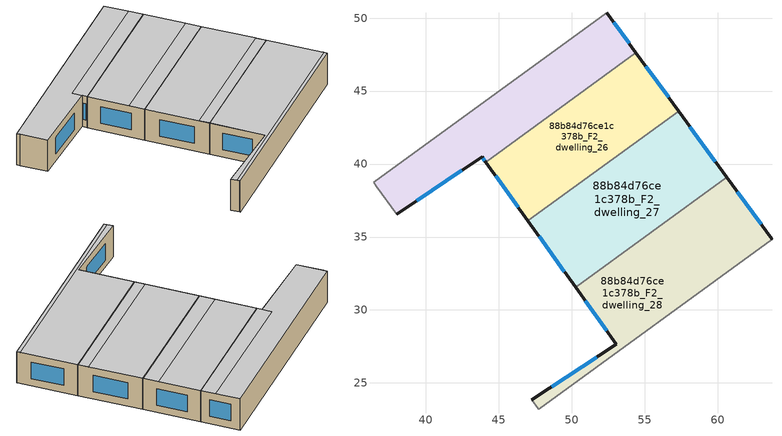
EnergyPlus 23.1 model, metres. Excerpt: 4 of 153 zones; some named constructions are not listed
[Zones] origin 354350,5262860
88b84d76ce1c378b_F2_dwelling_25
 floor to 88b84d76ce1c378b_F1_dwelling_25 (EU_floor_Construction): 52.39,50.38 54.39,47.63 44.1,40.13 43.84,40.5 38,36.55 36.41,38.74 z6
 wall outside (EU_wall_Construction): 54.39,47.63 52.39,50.38 / 38,36.55 43.84,40.5 44.1,40.13 z6:9
 wall to 88b84d76ce1c378b_F2_dwelling_24 (EU_wall_Construction): 52.39,50.38 36.41,38.74 z6:9
 wall to 88b84d76ce1c378b_F2_dwelling_26 (EU_wall_Construction): 44.1,40.13 54.39,47.63 z6:9
 wall to 88b84d76ce1c378b_F2_dwelling_9 (EU_wall_Construction): 36.58,38.49 38,36.55 z6:9
 wall to 88b84d76ce1c378b_F2_dwelling_8 (EU_wall_Construction): 36.41,38.74 36.58,38.49 z6:9
 window (EU_Window_Construction): 53.92,48.27 52.86,49.73 / 43.9,40.41 44.04,40.22 / 39.37,37.48 42.47,39.57 z6.7:8.3
 ceiling to 88b84d76ce1c378b_F3_dwelling_25 (EU_floor_Construction): 54.39,47.63 53.64,48.65 43.36,41.17 44.1,40.14 z9
 ceiling to 88b84d76ce1c378b_F3_dwelling_24 (EU_floor_Construction): 43.84,40.5 43.36,41.17 53.64,48.65 52.39,50.38 36.41,38.74 38,36.55 z9
88b84d76ce1c378b_F2_dwelling_26
 floor to 88b84d76ce1c378b_F1_dwelling_26 (EU_floor_Construction): 54.39,47.63 57.31,43.62 46.99,36.11 44.1,40.13 z6
 wall outside (EU_wall_Construction): 44.1,40.13 46.99,36.11 / 57.31,43.62 54.39,47.63 z6:9
 wall to 88b84d76ce1c378b_F2_dwelling_27 (EU_wall_Construction): 46.99,36.11 57.31,43.62 z6:9
 window (EU_Window_Construction): 44.78,39.19 46.31,37.05 / 56.62,44.56 55.07,46.69 z6.7:8.3
 ceiling to 88b84d76ce1c378b_F3_dwelling_26 (EU_floor_Construction): 57.31,43.62 56.53,44.69 46.22,37.18 46.99,36.11 z9
 ceiling to 88b84d76ce1c378b_F3_dwelling_25 (EU_floor_Construction): 56.53,44.69 54.39,47.63 44.1,40.14 46.22,37.18 z9
88b84d76ce1c378b_F2_dwelling_27
 floor to 88b84d76ce1c378b_F1_dwelling_27 (EU_floor_Construction): 57.31,43.62 60.6,39.1 50.25,31.56 46.99,36.11 z6
 wall outside (EU_wall_Construction): 60.6,39.1 57.31,43.62 / 46.99,36.11 50.25,31.56 z6:9
 wall to 88b84d76ce1c378b_F2_dwelling_28 (EU_wall_Construction): 50.25,31.56 60.6,39.1 z6:9
 window (EU_Window_Construction): 59.83,40.16 58.08,42.56 / 47.76,35.04 49.49,32.63 z6.7:8.3
 ceiling to 88b84d76ce1c378b_F3_dwelling_27 (EU_floor_Construction): 60.6,39.1 60.08,39.82 49.73,32.28 50.25,31.56 z9
 ceiling to 88b84d76ce1c378b_F3_dwelling_26 (EU_floor_Construction): 60.08,39.82 60.05,39.86 57.31,43.62 46.99,36.11 49.71,32.32 49.73,32.28 z9
88b84d76ce1c378b_F2_dwelling_28
 floor to 88b84d76ce1c378b_F1_dwelling_28 (EU_floor_Construction): 60.6,39.1 63.68,34.87 63.71,34.83 47.73,23.19 47.7,23.23 47.25,23.84 53.05,27.66 50.25,31.56 z6
 wall outside (EU_wall_Construction): 50.25,31.56 53.05,27.66 47.25,23.84 / 63.71,34.83 63.68,34.87 60.6,39.1 z6:9
 wall to 88b84d76ce1c378b_F2_dwelling_29 (EU_wall_Construction): 47.73,23.19 63.71,34.83 z6:9
 wall to 88b84d76ce1c378b_F2_dwelling_13 (EU_wall_Construction): 47.25,23.84 47.7,23.23 47.73,23.19 z6:9
 window (EU_Window_Construction): 51.69,26.76 48.61,24.74 / 50.91,30.64 52.4,28.57 / 62.96,35.86 61.33,38.11 z6.7:8.3
 ceiling to 88b84d76ce1c378b_F3_dwelling_27 (EU_floor_Construction): 53.05,27.66 47.25,23.84 47.55,23.44 63.53,35.08 63.5,35.12 63.47,35.16 60.6,39.1 50.25,31.56 z9
 ceiling to 88b84d76ce1c378b_F3_dwelling_28 (EU_floor_Construction): 63.71,34.83 63.53,35.08 47.55,23.44 47.7,23.23 47.73,23.19 z9
[SCHEDULE:FILE] Column Number=1; Rows to Skip at Top=0; Number of Hours of Data=8760; Column Separator=Comma; Interpolate to Timestep=No; Minutes per Item=60; Adjust Schedule for Daylight Savings=Yes
Name | File
EU_Step8_GainSchedule_88b84d76ce1c378b_F4_dwelling_11_f000 | ../../schedules/88b84d76ce1c378b/88b84d76ce1c378b_F4_dwelling_11_f000_gain.csv
EU_Step8_GainSchedule_88b84d76ce1c378b_F4_dwelling_12_f000 | ../../schedules/88b84d76ce1c378b/88b84d76ce1c378b_F4_dwelling_12_f000_gain.csv
EU_Step8_GainSchedule_88b84d76ce1c378b_F4_dwelling_13_f000 | ../../schedules/88b84d76ce1c378b/88b84d76ce1c378b_F4_dwelling_13_f000_gain.csv
EU_Step8_GainSchedule_88b84d76ce1c378b_F4_dwelling_14_f000 | ../../schedules/88b84d76ce1c378b/88b84d76ce1c378b_F4_dwelling_14_f000_gain.csv
EU_Step8_GainSchedule_88b84d76ce1c378b_F4_dwelling_15_f000 | ../../schedules/88b84d76ce1c378b/88b84d76ce1c378b_F4_dwelling_15_f000_gain.csv
EU_Step8_GainSchedule_88b84d76ce1c378b_F4_dwelling_16_f000 | ../../schedules/88b84d76ce1c378b/88b84d76ce1c378b_F4_dwelling_16_f000_gain.csv
EU_Step8_GainSchedule_88b84d76ce1c378b_F4_dwelling_17_f000 | ../../schedules/88b84d76ce1c378b/88b84d76ce1c378b_F4_dwelling_17_f000_gain.csv
EU_Step8_GainSchedule_88b84d76ce1c378b_F4_dwelling_18_f000 | ../../schedules/88b84d76ce1c378b/88b84d76ce1c378b_F4_dwelling_18_f000_gain.csv
EU_Step8_GainSchedule_88b84d76ce1c378b_F4_dwelling_19_f000 | ../../schedules/88b84d76ce1c378b/88b84d76ce1c378b_F4_dwelling_19_f000_gain.csv
EU_Step8_GainSchedule_88b84d76ce1c378b_F4_dwelling_20_f000 | ../../schedules/88b84d76ce1c378b/88b84d76ce1c378b_F4_dwelling_20_f000_gain.csv
EU_Step8_GainSchedule_88b84d76ce1c378b_F4_dwelling_21_f000 | ../../schedules/88b84d76ce1c378b/88b84d76ce1c378b_F4_dwelling_21_f000_gain.csv
EU_Step8_GainSchedule_88b84d76ce1c378b_F4_dwelling_22_f000 | ../../schedules/88b84d76ce1c378b/88b84d76ce1c378b_F4_dwelling_22_f000_gain.csv
EU_Step8_GainSchedule_88b84d76ce1c378b_F4_dwelling_23_f000 | ../../schedules/88b84d76ce1c378b/88b84d76ce1c378b_F4_dwelling_23_f000_gain.csv
EU_Step8_GainSchedule_88b84d76ce1c378b_F4_dwelling_24_f000 | ../../schedules/88b84d76ce1c378b/88b84d76ce1c378b_F4_dwelling_24_f000_gain.csv
EU_Step8_GainSchedule_88b84d76ce1c378b_F4_dwelling_25_f000 | ../../schedules/88b84d76ce1c378b/88b84d76ce1c378b_F4_dwelling_25_f000_gain.csv
EU_Step8_GainSchedule_88b84d76ce1c378b_F4_dwelling_26_f000 | ../../schedules/88b84d76ce1c378b/88b84d76ce1c378b_F4_dwelling_26_f000_gain.csv
EU_Step8_GainSchedule_88b84d76ce1c378b_F4_dwelling_27_f000 | ../../schedules/88b84d76ce1c378b/88b84d76ce1c378b_F4_dwelling_27_f000_gain.csv
EU_Step8_GainSchedule_88b84d76ce1c378b_F4_dwelling_28_f000 | ../../schedules/88b84d76ce1c378b/88b84d76ce1c378b_F4_dwelling_28_f000_gain.csv
EU_Step8_GainSchedule_88b84d76ce1c378b_F4_dwelling_29_f000 | ../../schedules/88b84d76ce1c378b/88b84d76ce1c378b_F4_dwelling_29_f000_gain.csv
